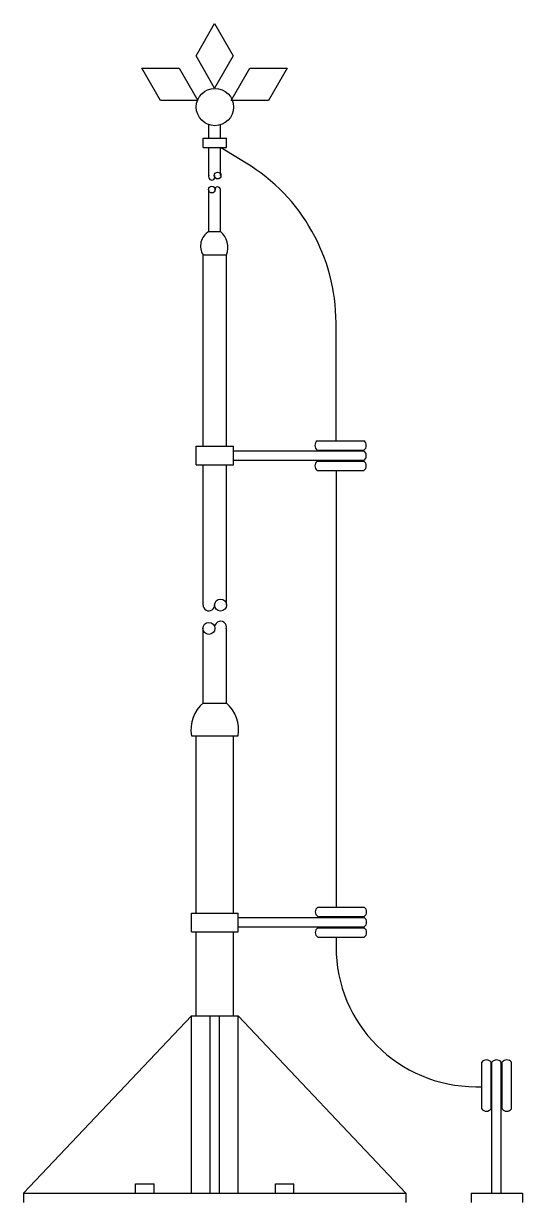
# Model space of a CAD drawing. Header units: millimetres. Extents: x -6742.82 to -6741.96, y -895.1 to -893.08.
import ezdxf

# ---------------------------------------------------------------- set-up
doc = ezdxf.new("R2010")
doc.units = ezdxf.units.MM
for name, color, linetype in [('AUX_02', 2, 'Continuous'), ('AUX_03', 3, 'Continuous'), ('Ltype_para-raio', 4, 'PRAIO')]:
    doc.layers.add(name, color=color, linetype=linetype)
doc.linetypes.add('PRAIO', pattern='A,0.5,-0.15,["/",Standard,S=0.15,R=0,X=-0.1,Y=-0.075],-0.05', length=0.7)

msp = doc.modelspace()

# ---------------------------------------------------------------- linework, layer by layer
at = {"layer": 'AUX_02'}
for p, q in [((-6742.5128, -893.2777), (-6742.4728, -893.2777)), ((-6742.5128, -893.2937), (-6742.5128, -893.2777)), ((-6742.4728, -893.2937), (-6742.4728, -893.2777)), ((-6742.5128, -893.2937), (-6742.4728, -893.2937)), ((-6742.3168, -893.7961), (-6742.2368, -893.7961)), ((-6742.5248, -893.8377), (-6742.5248, -893.8057)), ((-6742.5248, -893.8057), (-6742.4608, -893.8057)), ((-6742.4608, -893.8377), (-6742.4608, -893.8057)), ((-6742.4608, -893.8137), (-6742.2368, -893.8137)), ((-6742.3168, -893.8121), (-6742.2368, -893.8121)), ((-6742.5248, -893.8377), (-6742.4608, -893.8377)), ((-6742.4608, -893.8297), (-6742.2368, -893.8297)), ((-6742.3168, -893.8313), (-6742.2368, -893.8313)), ((-6742.3168, -893.8473), (-6742.2368, -893.8473)), ((-6742.5328, -894.6377), (-6742.5328, -894.6057)), ((-6742.5328, -894.6057), (-6742.4528, -894.6057)), ((-6742.4528, -894.6377), (-6742.4528, -894.6057)), ((-6742.3161, -894.5957), (-6742.2361, -894.5957)), ((-6742.3161, -894.6117), (-6742.2361, -894.6117)), ((-6742.4528, -894.6133), (-6742.2361, -894.6133)), ((-6742.4528, -894.6293), (-6742.2361, -894.6293)), ((-6742.3161, -894.6309), (-6742.2361, -894.6309)), ((-6742.5328, -894.6377), (-6742.4528, -894.6377)), ((-6742.3161, -894.6469), (-6742.2361, -894.6469)), ((-6742.2847, -894.6469), (-6742.2847, -894.6633)), ((-6742.5008, -895.0857), (-6742.5008, -894.7817)), ((-6742.4848, -895.0857), (-6742.4848, -894.7817)), ((-6742.0347, -894.9414), (-6742.0347, -894.8614)), ((-6742.0187, -894.9414), (-6742.0187, -894.8614)), ((-6742.0171, -895.0854), (-6742.0171, -894.8614)), ((-6742.0011, -895.0854), (-6742.0011, -894.8614)), ((-6741.9995, -894.9414), (-6741.9995, -894.8614)), ((-6741.9835, -894.9414), (-6741.9835, -894.8614)), ((-6742.0447, -894.9033), (-6742.0347, -894.9033)), ((-6742.6288, -895.0857), (-6742.6288, -895.0697)), ((-6742.6288, -895.0697), (-6742.5968, -895.0697)), ((-6742.5968, -895.0857), (-6742.5968, -895.0697)), ((-6742.3888, -895.0857), (-6742.3888, -895.0697)), ((-6742.3888, -895.0697), (-6742.3568, -895.0697)), ((-6742.3568, -895.0857), (-6742.3568, -895.0697)), ((-6742.0528, -895.0857), (-6742.0528, -895.1017)), ((-6742.0528, -895.0857), (-6741.9648, -895.0857)), ((-6741.9648, -895.0857), (-6741.9648, -895.1017))]:
    msp.add_line(p, q, dxfattribs=at)
for centre, start, end in [((-6742.311, -893.8041), 126.0457, 233.9543), ((-6742.2426, -893.8041), 306.0457, 53.9543), ((-6742.2426, -893.8217), 306.0457, 53.9543), ((-6742.311, -893.8393), 126.0457, 233.9543), ((-6742.2426, -893.8393), 306.0457, 53.9543), ((-6742.3103, -894.6037), 126.0457, 233.9543), ((-6742.242, -894.6037), 306.0457, 53.9543), ((-6742.3103, -894.6389), 126.0457, 233.9543), ((-6742.242, -894.6213), 306.0457, 53.9543), ((-6742.242, -894.6389), 306.0457, 53.9543), ((-6742.0267, -894.8673), 36.0457, 143.9543), ((-6742.0091, -894.8673), 36.0457, 143.9543), ((-6741.9915, -894.8673), 36.0457, 143.9543), ((-6742.0267, -894.9356), 216.0457, 323.9543), ((-6741.9915, -894.9356), 216.0457, 323.9543)]:
    msp.add_arc(centre, 0.00989, start, end, dxfattribs=at)
at = {"layer": 'AUX_03'}
for p, q in [((-6742.5249, -893.1365), (-6742.4929, -893.0811)), ((-6742.4929, -893.0811), (-6742.4609, -893.1365)), ((-6742.4929, -893.1919), (-6742.5249, -893.1365)), ((-6742.4609, -893.1365), (-6742.4929, -893.1919)), ((-6742.5859, -893.213), (-6742.6179, -893.1576)), ((-6742.6179, -893.1576), (-6742.5539, -893.1576)), ((-6742.5539, -893.1576), (-6742.5219, -893.213)), ((-6742.4644, -893.2131), (-6742.4324, -893.1577)), ((-6742.4324, -893.1577), (-6742.3684, -893.1577)), ((-6742.3684, -893.1577), (-6742.4004, -893.2131)), ((-6742.5219, -893.213), (-6742.5859, -893.213)), ((-6742.4004, -893.2131), (-6742.4644, -893.2131)), ((-6742.5028, -893.2777), (-6742.5028, -893.2544)), ((-6742.4828, -893.2777), (-6742.4828, -893.2546)), ((-6742.5028, -893.3417), (-6742.5028, -893.2937)), ((-6742.4828, -893.3417), (-6742.4828, -893.2937)), ((-6742.5028, -893.4377), (-6742.5028, -893.3657)), ((-6742.4828, -893.4377), (-6742.4828, -893.3657)), ((-6742.5028, -893.4377), (-6742.4828, -893.4377)), ((-6742.5128, -893.4777), (-6742.4728, -893.4777)), ((-6742.5128, -893.8057), (-6742.5128, -893.4777)), ((-6742.4728, -893.8057), (-6742.4728, -893.4777)), ((-6742.5128, -894.0777), (-6742.5128, -893.8377)), ((-6742.4728, -894.0777), (-6742.4728, -893.8377)), ((-6742.5128, -894.2457), (-6742.5128, -894.1177)), ((-6742.4728, -894.2457), (-6742.4728, -894.1177)), ((-6742.5128, -894.2457), (-6742.4728, -894.2457)), ((-6742.5328, -894.3017), (-6742.4528, -894.3017)), ((-6742.5248, -894.6057), (-6742.5248, -894.3017)), ((-6742.4608, -894.6057), (-6742.4608, -894.3017)), ((-6742.5248, -894.7817), (-6742.5248, -894.6377)), ((-6742.4608, -894.7817), (-6742.4608, -894.6377)), ((-6742.5328, -894.7817), (-6742.8208, -895.0857)), ((-6742.5328, -895.0857), (-6742.5328, -894.7817)), ((-6742.5328, -894.7817), (-6742.4528, -894.7817)), ((-6742.4528, -894.7817), (-6742.1648, -895.0857)), ((-6742.4528, -895.0857), (-6742.4528, -894.7817)), ((-6742.8208, -895.0857), (-6742.1648, -895.0857)), ((-6742.8208, -895.0857), (-6742.8208, -895.1017)), ((-6742.1648, -895.0857), (-6742.1648, -895.1017))]:
    msp.add_line(p, q, dxfattribs=at)
for centre, radius in [((-6742.4925, -893.2241), 0.032), ((-6742.4878, -893.3417), 0.00574), ((-6742.4978, -893.3657), 0.00573), ((-6742.4828, -894.0777), 0.0103), ((-6742.5028, -894.1177), 0.0103)]:
    msp.add_circle(centre, radius, dxfattribs=at)
for centre, radius, start, end in [((-6742.4978, -893.3439), 0.00547, 156.1553, 23.8447), ((-6742.4878, -893.3661), 0.00502, 4.8977, 184.8977), ((-6742.4887, -893.4625), 0.0285, 119.7212, 212.2063), ((-6742.5051, -893.4645), 0.0349, 337.8358, 50.2367), ((-6742.5028, -894.0777), 0.01, 179.9894, 3.9263), ((-6742.4828, -894.1158), 0.0102, 344.9719, 190.7935), ((-6742.4719, -894.2919), 0.0617, 130.7591, 189.1653), ((-6742.5127, -894.2915), 0.0607, 350.3395, 48.9681)]:
    msp.add_arc(centre, radius, start, end, dxfattribs=at)
at = {"layer": 'Ltype_para-raio', "ltscale": 0.5}
msp.add_line((-6742.2847, -893.8473), (-6742.2847, -894.5957), dxfattribs=at)
at = {"layer": 'Ltype_para-raio', "ltscale": 0.5, "flags": 128}
msp.add_lwpolyline([(-6742.2847, -893.7961), (-6742.2847, -893.594, 0.26248), (-6742.439, -893.3202), (-6742.4828, -893.2937)], format="xyb", dxfattribs=at)
at = {"layer": 'Ltype_para-raio', "ltscale": 0.5}
msp.add_arc((-6742.0447, -894.6633), 0.24, 180, 270, dxfattribs=at)

doc.saveas('drawing.dxf')
